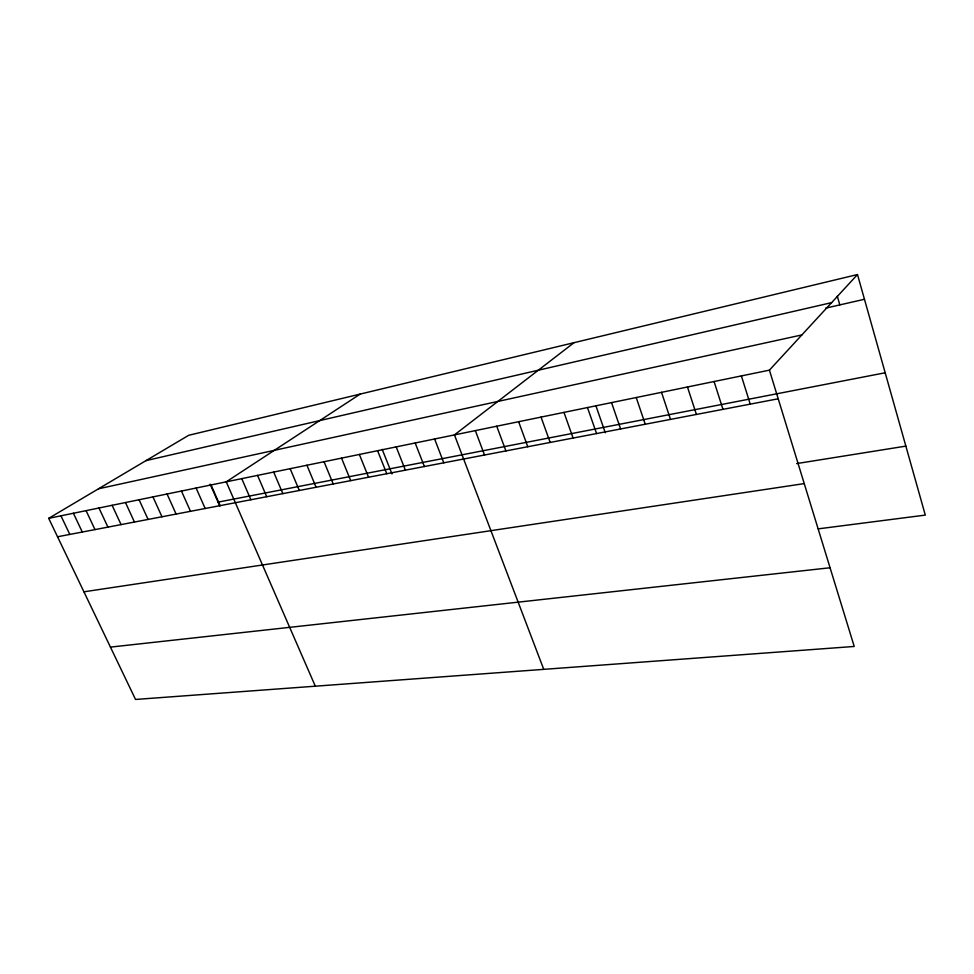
<?xml version="1.0" encoding="UTF-8"?>
<svg xmlns="http://www.w3.org/2000/svg" width="974" height="974" viewBox="0 0 974 974"><rect width="100%" height="100%" fill="white"/><g stroke="black" fill="none" stroke-linecap="round" stroke-linejoin="round"><path stroke-width="1.46" d="M769.423 370.144L854.222 646.456L135.532 699.454L48.7 518.338L769.423 370.144L857.497 274.546L925.3 515.1L818.257 528.858M574.003 342.69L454.444 434.903L543.748 669.357M360.185 394.08L226.248 481.826L315.32 686.195M48.7 518.338L188.676 435.305L857.497 274.546M145.966 460.629L831.613 302.634M825.623 308.149L864.474 299.262M98.52 488.79L801.858 334.934M218.054 502.134L885.183 372.774M57.539 536.771L778.202 398.78M796.659 463.587L905.857 446.116M83.922 591.815L804.244 483.603M110.439 647.113L830.067 567.757M60.948 515.818L69.811 534.422M73.403 513.261L82.291 532.035M86.077 510.656L94.989 529.6M98.983 508.002L107.919 527.129M112.12 505.299L121.068 524.609M125.476 502.547L134.461 522.04M139.087 499.747L148.085 519.434M152.955 496.898L161.964 516.78M167.065 494.001L176.099 514.065M181.444 491.042L190.502 511.313M196.103 488.035L205.173 508.501M211.029 484.955L220.112 505.64M210.153 484.163L219.734 505.956M241.759 478.648L250.878 499.747M257.574 475.385L266.706 496.716M273.694 472.073L282.85 493.635M290.155 468.689L299.31 490.482M306.932 465.243L316.1 487.268M324.05 461.725L333.23 483.981M341.533 458.121L350.713 480.632M359.369 454.456L368.562 477.223M382.185 449.355L391.986 473.973M377.583 450.706L386.775 473.729M396.187 446.883L405.379 470.174M415.192 442.975L424.384 466.534M434.611 438.982L443.791 462.808M475.349 430.605L484.528 455.016M496.74 426.21L505.908 450.925M518.631 421.718L527.774 446.737M541.033 417.103L550.164 442.452M563.97 412.392L573.089 438.057M587.48 407.558L596.563 433.564M595.978 405.963L605.292 432.76M611.55 402.603L620.608 428.962M636.229 397.526L645.251 424.238M661.529 392.327L670.514 419.404M687.461 386.995L696.41 414.449M714.076 381.528L722.976 409.36M741.384 375.903L750.236 404.137M837.336 296.279L839.819 304.899"/></g></svg>
